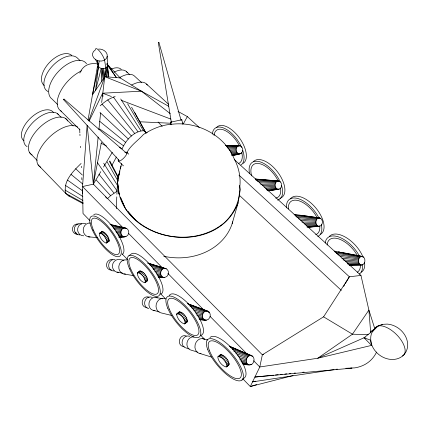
<?xml version="1.0" encoding="UTF-8"?>
<svg xmlns="http://www.w3.org/2000/svg" width="429" height="429" viewBox="0 0 429 429"><rect width="100%" height="100%" fill="white"/><g stroke="black" fill="none" stroke-linecap="round" stroke-linejoin="round"><path stroke-width="0.64" d="M125.273 208.279C146.418 239.532 194.712 247.029 224.008 223.026C234.137 213.733 240.272 200.724 239.806 186.867C240.985 177 238.626 166.897 233.918 158.199C223.782 134.438 196.23 120.903 171.101 124.351C161.159 124.984 151.828 129.134 143.511 134.427C138.02 140.632 130.443 145.34 126.743 152.944M99.255 233.58C99.533 237.548 102.488 241.597 106.14 243.157L109.207 241.007C108.987 237.023 105.99 232.92 102.311 231.408L99.255 233.58L102.311 231.408M116.785 196.879L116.597 200.852A59.154 49.775 9.4 0 0 116.554 208.767M116.913 194.23L117.637 178.99L120.345 168.747M107.218 65.197L107.046 63.883L107.411 64.758L106.8 76.861L107.459 65.664L107.164 54.665L106.601 53.126A7.459 5.936 13 0 0 98.702 49.051M106.698 243.039L107.009 242.583C106.767 238.599 103.775 234.507 100.102 232.974L99.555 233.108M361.824 265.031C357.346 264.902 357.416 257.11 361.583 256.386C366.044 256.547 365.969 264.285 361.824 265.031L349.967 265.235M319.262 226.346C314.816 226.212 314.725 218.452 319.01 217.878C323.439 218.039 323.525 225.751 319.262 226.346L307.92 227.279M278.475 189.275C274.061 189.141 273.836 181.408 278.217 180.984C282.609 181.145 282.834 188.824 278.475 189.275L268.173 190.862M240.412 153.748C235.526 155.003 234.341 146.058 239.28 145.769C241.345 145.822 242.717 147.892 242.76 149.812C242.911 155.319 235.51 154.354 232.046 155.711M249.308 364.999C243.752 363.776 246.605 353.652 251.989 355.834C254.107 357.046 254.477 359.92 253.619 362.028C251.92 366.725 246.203 364.559 242.701 363.931M205.48 320.173C199.876 318.94 202.794 308.907 208.183 311.32C210.258 312.516 210.725 315.336 209.829 317.422C208.162 321.691 202.847 319.846 199.501 319.648M164.693 277.45C158.773 277.772 159.69 267.449 165.406 268.484C167.68 268.999 168.844 271.568 168.399 273.734C167.653 278.255 162.216 277.777 158.827 277.429M124.952 236.824C119.058 237.103 119.895 226.871 125.659 228.083C127.896 228.63 129.124 231.134 128.673 233.301C127.944 237.425 122.93 237.124 119.788 237.317M107.229 56.231A7.459 5.936 13 0 1 99.153 60.972L95.565 90.283L101.233 68.42A4.644 3.464 3.9 0 1 98.622 66.533L97.27 60.457L95.56 59.577A7.459 5.936 13 0 1 95.217 50.027A4.446 1.893 59.6 0 1 98.016 49.576A11.739 4.966 59.5 0 1 104.579 60.071L105.813 67.97L101.678 102.504M98.155 137.033L93.345 184.18L262.35 354.81L259.781 366.977L250.295 386.54L242.857 378.85M98.901 129.73L100.595 113.133M83.006 203.593L68.265 195.704L65.868 193.511C62.516 181.58 73.273 171.085 81.086 163.481M137.312 273.021C137.441 277.107 140.868 281.96 144.964 282.743L147.544 280.668C147.49 276.576 143.999 271.637 139.886 270.946L137.312 273.021L139.886 270.946M232.159 223.654L238.122 202.82L240.224 189.704L239.559 185.382M144.964 282.743L145.356 282.346C145.275 278.255 141.795 273.327 137.688 272.608M88.042 120.034L97.892 63.98A76.121 31.558 56.8 0 0 79.853 73.053M101.41 142.38L93.345 184.18L82.518 186.54L83.017 213.519L89.988 220.731M117.766 181.226L119.771 170.919M176.603 314.591L176.775 313.921L179.424 311.808C183.574 312.703 187.521 317.535 187.307 321.804L184.652 323.916C180.518 323.026 177.418 318.591 176.603 314.591L180.142 311.813M120.49 168.2L121.048 166.103M374.587 329.365L374.903 328.212L376.721 326.576L378.507 325.917A19.461 9.352 44.4 0 1 401.828 341.211A20.254 9.728 44.4 0 1 403.823 354.912L402.472 355.984M120.195 168.736L121.697 163.588M119.863 171.745L117.905 178.437L118.077 181.338M185.13 323.589C185.317 319.321 181.381 314.5 177.236 313.578L176.775 313.921M88.723 120.86L104.837 76.705L107.196 66.538C106.038 68.57 103.33 69.037 101.233 68.42L101.743 81.237L102.413 68.656L103.292 78.968L103.63 68.656L104.837 76.705L92.476 94.804L98.622 66.533L97.27 60.457L99.153 60.972M64.007 99.099L63.513 99.566L64.001 99.072L126.576 153.201M218.061 356.703L217.803 357.314C218.49 361.556 221.965 365.873 226.169 366.988L229.172 364.237C228.55 359.974 225.016 355.593 220.779 354.552L218.061 356.703L220.779 354.552M220.227 354.821L219.101 356.183M134.781 112.655L146.107 133.097L145.104 131.499L143.329 130.711C133.44 131.381 125.772 140.342 122.067 148.943L119.267 147.195M226.737 366.736L229.172 364.237M89.141 121.064L102.628 93.211L141.425 91.195L168.747 106.306M97.211 67.857L98.102 66.055M238.122 202.82C215.996 260.462 115.058 241.581 117.637 178.99M111.738 165.744L116.425 156.976M178.046 111.449L187.344 116.597L183.328 123.831L182.282 123.016M343.672 286.411L344.675 284.711M345.34 283.58L349.356 276.78L360.966 275.429L368.886 310.081L374.882 328.973M100.804 171.648L93.345 184.18L87.135 125.209L82.518 186.54L122.844 227.59M103.518 167.096L112.334 152.29M101.459 232.019L101.764 231.547M263.626 354.429L262.35 354.81L323.573 316.833L349.356 276.78L238.996 175.118M373.686 330.26C369.685 334.078 370.511 340.47 371.568 345.388L317.701 358.253L259.781 366.977L253.684 360.773M97.319 162.511L117.23 191.109L110.591 195.672L107.454 198.713L105.523 196.895M100.182 105.818C104.472 101.823 109.497 98.279 115.144 96.563M377.466 326.641L378.426 325.734L382.657 324.335L387.312 324.093A19.696 16.42 37.8 0 1 407.588 343.189A19.696 16.42 37.8 0 1 390.83 359.422A19.696 16.42 37.8 0 1 370.677 340.213L364.055 337.773L374.088 329.767M242.02 379.987L244.664 377.595A26.491 9.325 49.8 0 0 233.993 350.649A26.491 9.325 49.8 0 0 209.985 337.618M227.011 366.141L226.609 364.098L228.78 362.189M226.968 365.24L229.134 363.336M226.169 366.988L228.898 364.832M226.609 364.098L225.069 361.4L227.241 359.497M225.96 362.784L228.131 360.88M225.069 361.4L223.992 360.033L226.169 358.135M218.608 356.435L221.595 357.738L223.772 355.845M221.595 357.738L222.807 358.789L224.984 356.885M219.423 356.52L221.595 354.638M220.436 356.971L222.613 355.078M184.813 320.817L187.001 319.026M185.21 321.986L187.398 320.195M185.323 322.935L187.5 321.144M184.652 323.916L187.307 321.804M183.258 318.13L185.451 316.345M184.148 319.503L186.336 317.712M182.212 316.806L184.406 315.02M178.877 313.948L181.065 312.173M179.944 314.639L182.137 312.859M181.081 315.615L183.274 313.83M177.236 313.578L179.424 311.808M145.356 282.346L147.544 280.668M144.868 279.456L147.067 277.772M145.308 280.646L147.501 278.963M145.474 281.633L147.667 279.955M143.307 276.785L145.511 275.107M144.187 278.137L146.386 276.453M141.211 274.356L143.415 272.683M142.289 275.493L144.498 273.815M139.152 272.828L141.356 271.16M140.138 273.445L142.342 271.772M138.315 272.544L140.514 270.876M128.952 255.716L131.687 253.695A24.962 8.585 52.8 0 1 154.402 270.173A24.962 8.585 52.8 0 1 160.703 294.133M106.58 242.841L107.454 242.213M107.009 242.583L109.207 241.007M106.365 239.586L108.575 238.004M106.842 240.798L109.046 239.216M107.062 241.822L109.261 240.24M104.794 236.931L107.009 235.355M105.668 238.267L107.883 236.685M102.778 234.588L104.992 233.011M103.807 235.677L106.022 234.1M100.858 233.188L103.067 231.622M101.77 233.741L103.984 232.169M370.586 331.494L374.034 329.451M381.51 325.016L382.657 324.335M158.306 42.594L158.939 42.466M365.186 337.274L317.701 358.253L352.45 334.196L368.886 310.081L370.688 332.807M182.834 124.287L181.842 119.761L170.501 122.206L171.573 121.89M256.649 384.577L250.295 386.54L293.082 375.536M145.924 132.92L147.217 132.609M232.486 155.539L239.548 153.893M234.738 154.805L237.323 154.215M238.621 153.92L241.205 153.335M231.628 155.33L238.674 153.759M158.58 42.514L158.939 42.46L181.108 120.436M158.66 42.546L158.328 42.605L171.369 122.522M108.333 241.581L108.891 241.463M231.462 154.671L237.848 153.362M255.845 381.188L252.563 381.864L334.046 369.621M231.252 153.786L237.13 152.719M230.759 152.778L236.567 151.882M269.004 190.68L279.333 189.098M336.03 369.321L337.355 369.122M267.696 190.626L277.611 189.168M266.918 190.095L276.796 188.781M230.319 151.63L236.197 150.901M181.365 119.777L181.842 119.761M266.275 189.259L276.083 188.149M273.514 375.187L254.896 377.043L351.978 368.141L350.155 368.238M275.509 374.989L278.169 374.721M280.164 374.522L282.153 374.324M284.813 374.061L286.808 373.863M289.468 373.595L290.798 373.466M294.122 373.133L295.452 372.999M302.767 372.27L304.097 372.136M229.488 150.456L236.047 149.85M119.541 237.189L121.471 237.012M122.758 236.894L125.976 236.604M265.562 188.192L275.525 187.307M118.731 237.205L123.911 236.744M307.094 227.145L318.409 226.26M309.03 227.011L312.939 226.705M314.243 226.603L318.152 226.298M119.042 236.652L122.93 236.368M306.998 226.609L317.599 225.895M228.93 149.244L236.127 148.793M264.049 187.001L275.161 186.315M306.365 225.799L316.897 225.268M347.731 368.361L348.943 368.296M118.736 235.886L122.072 235.719M227.756 148.107L236.433 147.812M262.543 185.655L275.01 185.242M304.992 224.753L316.345 224.426M118.098 234.91L121.402 234.845M349.152 265.154L360.982 264.977M350.102 264.94L352.745 264.908M227.086 147.061L236.942 146.965M349.056 264.704L360.188 264.629M260.687 184.229L275.091 184.164M304.145 223.477L315.985 223.423M158.435 277.375L163.663 277.397M347.506 263.921L359.497 264.012M226.351 146.209L237.618 146.316M117.069 233.746L120.962 233.805M158.762 276.984L162.688 277.043M225.756 145.624L238.417 145.908M259.395 182.786L275.397 183.151M301.973 222.024L315.841 222.335M225.874 145.56L229.118 145.64M234.314 145.763L240.154 145.903M347.077 262.854L358.95 263.17M225.911 145.399L239.28 145.769M345.838 368.302L354.767 367.878A122.694 57.175 49.5 0 0 376.592 352.059M368.221 334.69L352.45 334.196L323.573 316.833M157.926 276.276L161.835 276.41M139.827 121.782L171.278 123.268M257.497 181.408L275.901 182.271M345.291 261.502L358.596 262.157M300.767 220.479L315.921 221.23M116.211 232.432L120.785 232.674M157.845 275.338L161.17 275.536M256.027 180.223L276.571 181.59M343.098 259.915L358.456 261.046M298.568 218.849L316.221 220.184M335.349 251.249L334.395 251.174L361.583 256.386M255.384 179.381L277.359 181.151M262.167 179.638L279.081 181.097M278.217 180.984L255.502 178.995L256.478 179.124M88.299 236.824L97.362 237.623M115.669 231.049L120.876 231.515M156.805 274.131L160.73 274.485M199.876 319.594L206.505 320.19M199.201 319.337L204.515 319.841M296.873 217.299L316.72 219.273M341.875 258.258L358.531 259.91M295.109 214.452L294.144 214.35L319.01 217.878M199.04 318.709L203.668 319.219M295.286 215.921L317.385 218.554M340.304 256.526L358.832 258.832M155.947 272.758L160.553 273.327M114.591 229.585L121.241 230.427M199.072 317.83L203.008 318.345M294.669 214.934L318.162 218.077M314.741 217.535L316.06 217.718M317.374 217.894L320.672 218.345M123.997 260.178L119.557 259.566A6.44 5.797 -78.9 0 0 112.462 265.551A6.44 5.797 -78.9 0 0 118.522 272.265M301.496 215.347L319.868 217.97M337.746 254.703L359.32 257.883M198.048 316.564L202.574 317.283M154.74 271.203L160.65 272.142M113.374 228.105L121.841 229.467M242.406 363.712L248.353 364.693M242.406 363.663L245.71 364.216M247.029 364.43L248.348 364.65M336.277 253.164L359.979 257.127M117.01 272.19L122.689 273.15M123.831 273.97L133.617 275.638M242.251 363.154L247.517 364.087M250.01 364.403L251.33 364.639M334.915 251.903L360.746 256.617M354.751 255.201L356.054 255.448M357.357 255.695L363.218 256.805M196.552 314.999L202.397 316.103M112.167 226.705L122.646 228.716M338.422 251.791L339.72 252.043M341.017 252.29L362.425 256.451M153.217 269.503L161.009 271.015M241.634 362.194L246.863 363.213M155.979 297.426L162.457 298.793M68.265 195.704L69.471 195.967M111.572 225.611L123.595 228.212M240.631 360.869L246.434 362.14M196.01 313.454L202.493 314.886M152.692 267.986L161.61 270.018M110.752 224.775L126.635 228.464M110.012 224.351L125.659 228.083M153.437 310.392L159.245 311.792M171.981 315.54L161.057 312.886A7.363 6.36 -76.6 0 1 156.322 303.904A7.363 6.36 -76.6 0 1 164.94 298.75M239.784 359.341L246.257 360.939M195.152 311.754L202.847 313.717M151.528 266.414L162.409 269.219M202.708 338.637L207.84 340.047M239.409 357.759L246.353 359.69M149.276 264.693L163.352 268.677M193.35 309.781L203.448 312.677M148.423 263.626L164.371 268.425M189.146 348.884L186.159 347.978A6.103 5.116 -74.6 0 1 182.405 340.422A6.103 5.116 -74.6 0 1 189.709 336.422M197.565 352.096L191.42 350.225A6.794 5.674 -74.8 0 1 187.044 342.68A6.794 5.674 -74.8 0 1 193.956 336.894M147.951 263.181L166.377 268.844M199.903 353.491L211.411 357.025M147.597 262.972L165.406 268.484M237.741 355.705L246.707 358.478M191.575 307.818L204.242 311.835M208.44 312.398L209.674 312.821M235.945 353.523L247.297 357.389M189.983 306.049L205.175 311.25M188.39 304.531L206.193 310.961M201.678 309.293L209.02 311.947M233.875 351.249L248.085 356.499M187.425 303.598L208.183 311.32M187.645 303.716L207.218 310.987M111.384 96.536L102.628 93.211L102.992 96.418M121.396 100.332L170.817 119.085M170.233 113.631L141.425 91.195L104.837 76.705L120.227 77.944L106.896 63.916M232.346 349.286L249.013 355.866M230.319 347.377L250.021 355.534M232.55 347.914L234.395 348.691M238.69 350.504L239.924 351.019M241.763 351.796L252.82 356.451M229.553 346.38L251.035 355.523M229.317 346.123L251.989 355.834M101.083 143.216L106.413 145.983M83.258 202.997L65.868 193.511L38.079 164.806M64.897 190.02L82.861 200.44M119.123 77.252L141.425 91.195M65.455 185.451L82.824 196.509M99.721 128.952L123.466 145.731M67.541 180.116L82.658 190.943M99.7 121.321L125.6 142.348M71.016 174.388L82.77 184.009M187.344 116.597L199.185 127.424M234.202 159.465L360.966 275.429M146.536 84.073L168.72 104.435M141.699 82.7L134.626 76.196A23.697 11.513 -47.3 0 0 119.23 77.826M126.544 71.707L129.848 74.753M238.996 194.959L341.328 290.379M99.995 112.462L128.325 139.028M80.03 60.521L77.15 57.813A22.415 12.344 -46.2 0 0 51.437 67.144A22.415 12.344 -46.2 0 0 48.021 91.527M75.649 168.704L82.395 175.07M118.265 160.891L123.445 165.862M126.877 152.354L128.748 154.177M57.556 104.467L51.941 98.954A24.785 13.379 -46.2 0 1 59.105 70.785A24.785 13.379 -46.2 0 1 86.54 63.782M60.645 110.795L80.003 129.848M65.578 118.49L73.171 125.981M57.389 113.599L61.186 117.353M364.055 337.773L371.568 345.388M128.475 233.322L162.237 267.691M167.868 273.418L203.973 310.172M210.071 316.377L246.648 353.609M29.649 152.697L37.108 160.387M122.05 253.893L127.622 259.658M160.612 293.785L165.728 299.072M200.574 335.119L204.756 339.441M222.807 358.789L223.992 360.033M158.103 122.034L162.2 126.458M101.984 104.097L131.446 136.02M96.284 180.062L110.591 195.672M63.513 99.566L119.192 160.51M125.011 207.7L120.705 197.726M128.008 211.293L135.103 219.798M107.738 99.925L134.738 133.537M98.976 174.265L113.932 193.071M108.247 66.259L116.441 77.638L107.046 63.883M113.412 97.029L137.961 131.757M120.721 98.97L140.894 130.797M103.7 163.192L117.439 185.36M127.611 103.775L143.329 130.711M107.137 161.851L117.9 180.893M131.59 107.218L145.104 131.499M109.384 161.358L118.12 177.756M109.835 160.945L118.12 176.737M95.56 59.577L98.225 64.747M120.179 197.104L125.08 207.851M119.198 194.08L118.769 193.039L118.345 185.896M170.501 122.206L171.069 124.785M107.475 67.171L107.727 69.139M107.899 70.453L108.746 77.022L107.411 64.758M117.921 183.891L119.283 194.766M79.681 128.931L79.853 132.942M79.912 134.277L79.971 135.612M80.432 146.294L80.491 147.63M81.301 166.329L81.354 167.664M81.789 177.681L81.88 179.687M82.309 189.704L82.486 193.71M232.722 221.788A59.154 49.775 9.4 0 1 163.781 256.274M124.86 152.531A6.076 1.839 -45.8 0 1 126.56 154.354A6.076 1.839 -45.8 0 1 120.967 160.355A6.076 1.839 -45.8 0 1 118.329 159.534M169.219 295.624A25.643 8.966 51.4 0 1 192.836 308.8A25.643 8.966 51.4 0 1 201.174 335.21M360.414 265.605A21.445 11.175 47.7 0 1 357.244 272.249M327.155 245.029A21.445 11.175 47.7 0 1 339.21 239.066A21.445 11.175 47.7 0 1 357.507 255.818M364.57 262.602A24.056 12.613 47.6 0 1 361.315 272.211M329.418 236.358A24.056 12.613 47.6 0 1 346.578 237.822A24.056 12.613 47.6 0 1 363.132 257.346M362.36 264.58A24.099 12.559 47.7 0 1 359.137 274.174M325.22 243.055A24.099 12.559 47.7 0 1 339.382 237.232A24.099 12.559 47.7 0 1 359.62 256.467M288.417 208.993A20.86 10.848 50.2 0 1 298.9 200.777A20.86 10.848 50.2 0 1 317.208 217.943M319.702 225.633A20.86 10.848 50.2 0 1 315.723 234.647M290.315 198.965A23.402 12.248 50.2 0 1 315.412 207.486A23.402 12.248 50.2 0 1 320.57 234.32M286.54 207.926A23.445 12.194 50.2 0 1 298.311 198.654A23.445 12.194 50.2 0 1 318.903 217.964M321.289 224.388A23.445 12.194 50.2 0 1 317.792 236.476M280.518 188.095A20.404 10.489 52.6 0 1 275.681 198.139M251.635 175.906A20.404 10.489 52.6 0 1 259.438 163.642A20.404 10.489 52.6 0 1 278.421 181.505M253.319 161.754A22.887 11.84 52.6 0 1 278.223 172.823A22.887 11.84 52.6 0 1 279.794 198.364M281.547 185.467A22.93 11.787 52.6 0 1 277.563 200.107M249.544 173.67A22.93 11.787 52.6 0 1 259.54 161.685A22.93 11.787 52.6 0 1 280.239 182.014M147.12 307.454A5.379 4.703 -75.9 0 1 142.283 301.308A5.379 4.703 -75.9 0 1 149.126 297.276M148.707 308.633A5.936 5.18 -76 0 1 144.927 301.131A5.936 5.18 -76 0 1 152.279 297.426M154.944 310.43A6.607 5.743 -76.2 0 1 149.029 302.885A6.607 5.743 -76.2 0 1 157.395 297.919M201.003 353.539A7.572 6.279 -75.1 0 1 195.12 344.777A7.572 6.279 -75.1 0 1 204.263 339.146M184.245 346.46A5.523 4.649 -74.4 0 1 179.435 340.326A5.523 4.649 -74.4 0 1 186.24 336.004M125.509 274.056A7.17 6.424 -79.2 0 1 118.79 266.586A7.17 6.424 -79.2 0 1 126.657 259.915M114.141 270.951A5.786 5.228 -78.7 0 1 108.676 264.918A5.786 5.228 -78.7 0 1 115.069 259.54M111.492 270.013A5.239 4.746 -78.6 0 1 106.531 264.543A5.239 4.746 -78.6 0 1 112.334 259.674M61.728 111.443A27.311 14.275 -46.2 0 1 60.055 92.299A27.311 14.275 -46.2 0 1 81.564 70.806M44.23 85.478A20.388 11.363 -46.2 0 1 48.976 63.042A20.388 11.363 -46.2 0 1 71.734 55.421M131.617 85.06A26.105 12.248 -47.2 0 1 147.324 85.098M111.208 69.117A19.503 9.808 -47.3 0 1 121.241 69.385M114.119 72.163A21.439 10.645 -47.3 0 1 127.247 72.581M40.669 167.208A27.472 13.481 -43.8 0 1 46.981 139.661A27.472 13.481 -43.8 0 1 77.622 127.048M23.97 140.776A20.512 10.779 -43.5 0 1 30.577 118.109A20.512 10.779 -43.5 0 1 53.566 112.682M27.091 146.611A22.549 11.701 -43.6 0 1 32.658 122.694A22.549 11.701 -43.6 0 1 58.317 114.404M32.062 154.966A24.93 12.666 -43.6 0 1 39.774 127.343A24.93 12.666 -43.6 0 1 67.707 121.01M241.806 152.477A19.997 10.044 54.8 0 1 238.524 163.492M214.044 135.526A19.997 10.044 54.8 0 1 223.933 130.019A19.997 10.044 54.8 0 1 239.13 145.324M216.468 127.526A22.431 11.336 54.8 0 1 239.06 137.419A22.431 11.336 54.8 0 1 243.136 163.385M212.339 134.159A22.474 11.283 54.8 0 1 224.356 128.314A22.474 11.283 54.8 0 1 241.645 147.469M242.75 150.343A22.474 11.283 54.8 0 1 240.889 165.036M89.983 236.953A6.993 6.467 -84.2 0 1 83.221 229.767A6.993 6.467 -84.2 0 1 90.578 223.042M80.732 223.756A5.647 5.261 -83.8 0 1 81.607 224.04M79.799 234.91A5.647 5.261 -83.8 0 1 74.303 229.102A5.647 5.261 -83.8 0 1 80.282 223.675M77.429 234.218A5.116 4.778 -83.7 0 1 72.453 228.732A5.116 4.778 -83.7 0 1 78.271 224.11M83.73 235.811A6.285 5.84 -84 0 1 77.713 228.539A6.285 5.84 -84 0 1 85.73 223.724M76.324 233.124A5.148 4.799 -83.8 0 1 75.515 232.105M93.779 214.714A24.415 8.189 54.2 0 1 114.961 229.778A24.415 8.189 54.2 0 1 122.26 254.359M374.903 328.212L372.329 331.606L378.426 325.734L374.903 328.212M169.321 309.127A23.016 7.958 51.4 0 0 196.38 335.457A23.016 7.958 51.4 0 0 184.256 306.075A23.016 7.958 51.4 0 0 169.321 309.127M167.712 308.14A25.697 8.886 51.4 0 0 197.919 337.607A25.697 8.886 51.4 0 0 184.465 304.847A25.697 8.886 51.4 0 0 167.712 308.14M209.545 350.874A23.772 8.274 49.9 0 0 238.068 378.689A23.772 8.274 49.9 0 0 226.748 349.726A23.772 8.274 49.9 0 0 209.545 350.874M207.802 349.764A26.544 9.24 49.8 0 0 239.639 380.882A26.544 9.24 49.8 0 0 227.091 348.595A26.544 9.24 49.8 0 0 207.802 349.764M130.829 269.176A22.399 7.62 52.8 0 0 156.526 294.122A22.399 7.62 52.8 0 0 143.683 264.398A22.399 7.62 52.8 0 0 130.829 269.176M129.344 268.307A25.011 8.51 52.8 0 0 158.038 296.23A25.011 8.51 52.8 0 0 143.769 263.079A25.011 8.51 52.8 0 0 129.344 268.307M93.678 230.62A21.911 7.266 54.1 0 0 118.093 254.268A21.911 7.266 54.1 0 0 104.601 224.254A21.911 7.266 54.1 0 0 93.678 230.62M92.31 229.858A24.464 8.113 54.1 0 0 119.573 256.333A24.464 8.113 54.1 0 0 104.579 222.855A24.464 8.113 54.1 0 0 92.31 229.858"/></g></svg>
